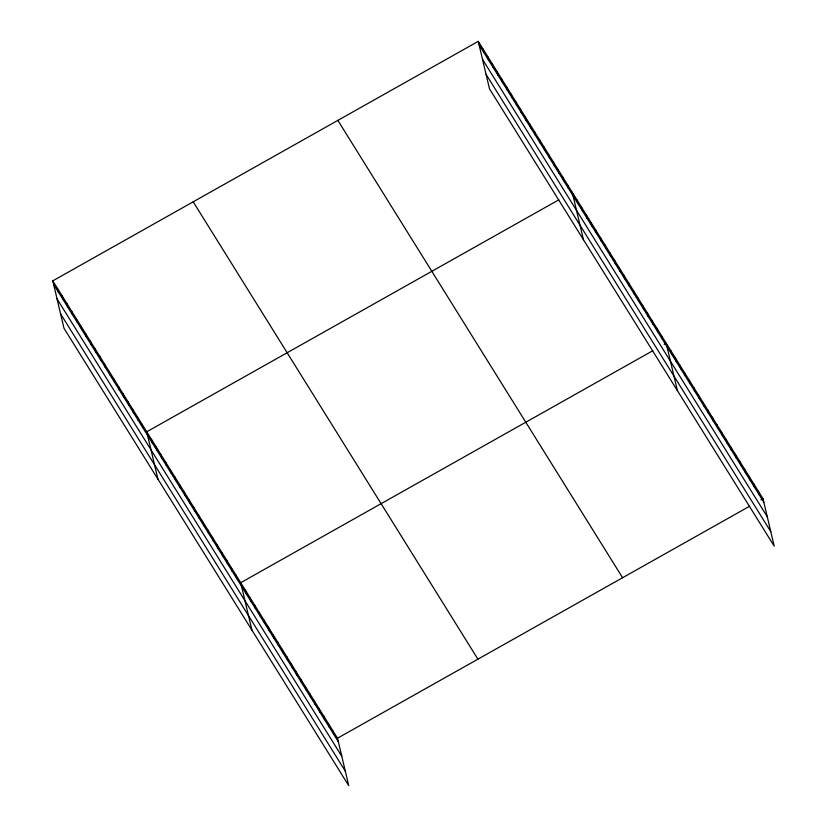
<?xml version="1.0" encoding="UTF-8"?>
<svg xmlns="http://www.w3.org/2000/svg" width="827" height="827" viewBox="0 0 827 827"><rect width="100%" height="100%" fill="white"/><g stroke="black" fill="none" stroke-linecap="round" stroke-linejoin="round"><path stroke-width="1.24" d="M52.783 280.86L337.519 738.201L348.736 785.65L63.999 328.298L52.783 280.86L478.264 41.35L763.001 498.702L774.217 546.14L489.481 88.799L478.264 41.35M558.804 199.834L146.741 431.787L157.957 479.226M652.772 350.751L240.709 582.704L251.925 630.153M664.122 344.363L666.19 343.195L677.406 390.644M337.519 738.201L749.582 506.248M760.933 499.859L763.001 498.702M479.112 44.916L763.848 502.268M482.534 59.399L767.27 516.741M486.059 74.316L770.795 531.658M337.861 120.391L622.597 577.732M193.198 201.819L477.923 659.171M53.631 284.426L338.357 741.778M57.053 298.909L341.778 756.25M60.578 313.826L345.314 771.167M758.39 491.29L759.238 494.856M753.779 483.888L754.627 487.454M749.169 476.486L750.017 480.053M744.558 469.074L745.406 472.651M739.948 461.673L740.796 465.239M735.337 454.271L736.185 457.838M730.727 446.859L731.575 450.436M726.127 439.457L726.964 443.024M721.516 432.056L722.353 435.622M716.906 424.654L717.743 428.221M712.295 417.242L713.132 420.809M707.685 409.841L708.522 413.407M703.074 402.439L703.911 406.005M698.464 395.027L699.301 398.604M693.853 387.625L694.69 391.192M689.242 380.224L690.09 383.79M684.632 372.822L685.48 376.388M680.021 365.41L680.869 368.976M675.411 358.008L676.259 361.575M670.8 350.607L671.648 354.173M661.497 335.648L662.334 339.225M656.793 328.102L657.641 331.679M652.1 320.556L652.937 324.132M647.396 313.009L648.244 316.586M642.703 305.463L643.54 309.04M637.999 297.927L638.847 301.493M633.306 290.38L634.154 293.947M628.603 282.834L629.45 286.4M623.909 275.288L624.757 278.854M619.216 267.741L620.054 271.308M614.513 260.195L615.36 263.761M609.819 252.648L610.657 256.215M605.116 245.102L605.964 248.669M600.423 237.556L601.26 241.122M595.719 230.009L596.567 233.576M591.026 222.463L591.863 226.029M586.322 214.917L587.17 218.483M581.629 207.37L582.466 210.937M576.926 199.824L577.773 203.39M572.232 192.278L583.448 239.716M567.529 184.731L568.376 188.298M562.836 177.185L563.673 180.751M558.132 169.638L558.98 173.205M553.439 162.092L554.276 165.658M548.735 154.546L549.583 158.112M544.042 146.999L544.89 150.566M539.338 139.453L540.186 143.019M534.645 131.906L535.493 135.473M529.952 124.36L530.789 127.927M525.248 116.814L526.096 120.38M520.555 109.267L521.392 112.834M515.852 101.721L516.699 105.287M511.158 94.175L511.996 97.741M506.455 86.628L507.302 90.195M501.762 79.082L502.599 82.648M497.058 71.535L497.906 75.102M492.365 63.989L493.202 67.556M487.661 56.443L488.509 60.009M482.968 48.896L483.805 52.463M332.909 730.799L333.746 734.366M328.298 723.398L329.136 726.964M323.688 715.996L324.525 719.562M319.077 708.584L319.925 712.15M314.467 701.182L315.314 704.749M309.856 693.781L310.704 697.347M305.246 686.369L306.093 689.945M300.635 678.967L301.483 682.533M296.025 671.565L296.872 675.132M291.414 664.153L292.262 667.73M286.804 656.752L287.651 660.318M282.193 649.35L283.041 652.917M277.583 641.948L278.43 645.515M272.972 634.536L273.82 638.103M268.372 627.135L269.209 630.701M263.761 619.733L264.599 623.3M259.151 612.321L259.988 615.898M254.54 604.919L255.378 608.486M249.93 597.518L250.767 601.084M245.319 590.116L246.157 593.683M236.005 575.158L236.853 578.724M231.312 567.611L232.149 571.178M226.608 560.065L227.456 563.632M221.915 552.519L222.763 556.085M217.212 544.972L218.059 548.539M212.518 537.426L213.366 541.003M207.825 529.88L208.662 533.456M203.122 522.333L203.969 525.91M198.428 514.787L199.266 518.364M193.725 507.24L194.572 510.817M189.032 499.694L189.869 503.271M184.328 492.148L185.176 495.724M179.635 484.601L180.472 488.178M174.931 477.055L175.779 480.632M170.238 469.519L171.075 473.085M165.534 461.973L166.382 465.539M160.841 454.426L161.678 457.993M156.138 446.88L156.985 450.446M151.444 439.333L152.282 442.9M142.048 424.241L142.895 427.807M137.344 416.694L138.192 420.261M132.651 409.148L133.498 412.714M127.958 401.602L128.795 405.168M123.254 394.055L124.102 397.622M118.561 386.509L119.398 390.075M113.857 378.962L114.705 382.529M109.164 371.416L110.001 374.982M104.46 363.87L105.308 367.436M99.767 356.323L100.605 359.89M95.064 348.777L95.911 352.343M90.37 341.231L91.208 344.797M85.667 333.684L86.515 337.251M80.974 326.138L81.811 329.704M76.27 318.591L77.118 322.158M71.577 311.045L72.414 314.611M66.873 303.499L67.721 307.065M62.18 295.952L63.017 299.519M57.477 288.406L58.324 291.972"/></g></svg>
